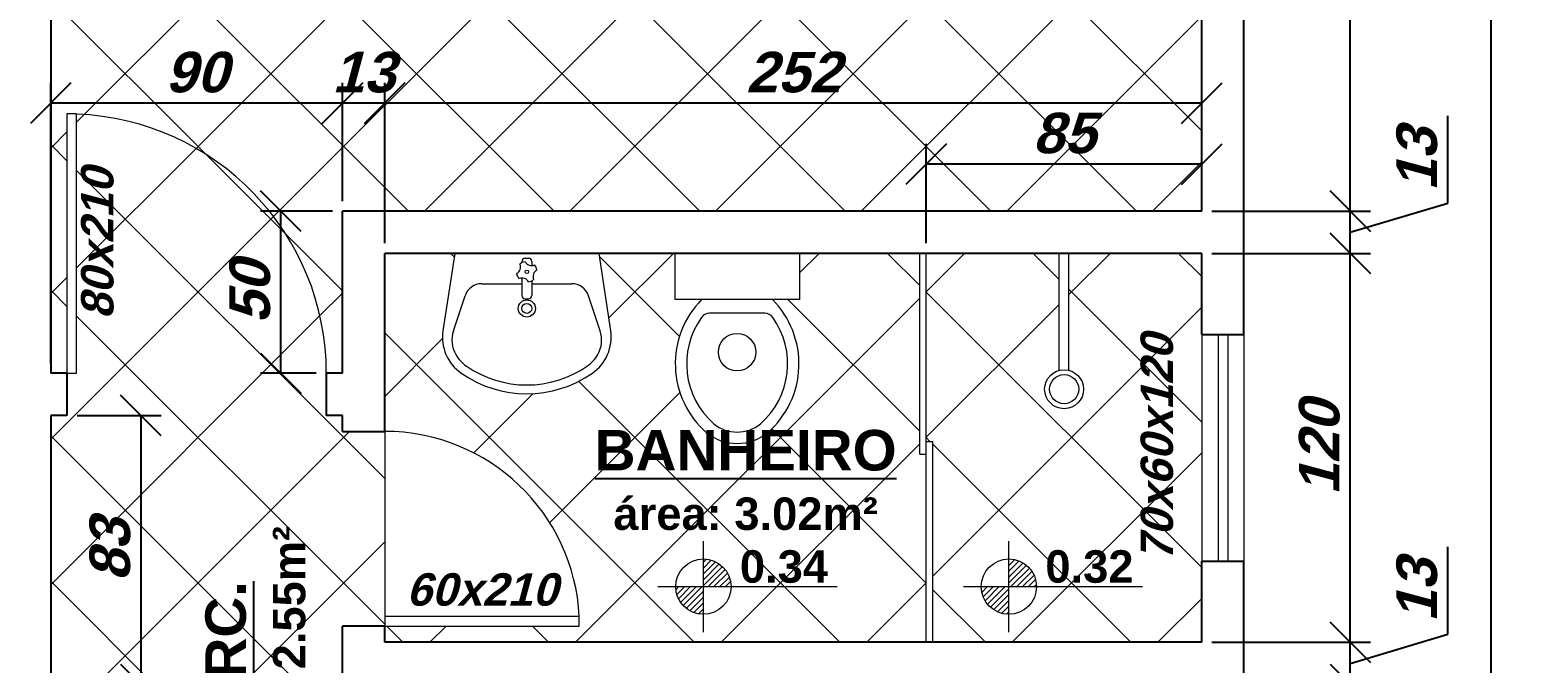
# Model space of a CAD drawing. Header units: centimetres. Extents: x -13256 to -12369, y 4212 to 5390.
# Drawn here: x -12826.3 to -12369.4, y 4891.9 to 5087.4 of the extents above; entities that cross this region are included whole.
import ezdxf
from ezdxf.enums import TextEntityAlignment as Align

# ---------------------------------------------------------------- set-up
doc = ezdxf.new("R2010")
doc.units = ezdxf.units.CM
for name, color, linetype, lineweight in [('Cotas', 7, 'Continuous', 9), ('Janela', 92, 'Continuous', 15), ('Objetos', 34, 'Continuous', 13), ('Paredes', 154, 'Continuous', 25), ('Piso', 253, 'Continuous', 9), ('Porta', 30, 'Continuous', 15), ('Símbolos', 1, 'Continuous', 13)]:
    doc.layers.add(name, color=color, linetype=linetype, lineweight=lineweight)
doc.layers.add('Texto', color=102, linetype='Continuous')
doc.styles.get("Standard").update_dxf_attribs({"font": 'arialbd.ttf', "oblique": 15})
doc.styles.add('Texto Planta', font='arialbd.ttf')
doc.dimstyles.new('Cotass', dxfattribs={"dimscale": 0, "dimtxt": 2.5, "dimasz": 2.5, "dimexe": 1.25, "dimexo": 0.625, "dimtad": 1, "dimtxsty": 'Standard', "dimblk": 'OBLIQUE', "dimcen": 2.5, "dimclrt": 210, "dimadec": 0, "dimazin": 0, "dimtfac": 1, "dimtmove": 0, "dimatfit": 3, "dimfxl": 1, "dimarcsym": 0})
doc.dimstyles.new('Portas e Janelas', dxfattribs={"dimscale": 0, "dimtxt": 2, "dimasz": 2.5, "dimexe": 1.25, "dimexo": 0.625, "dimtad": 1, "dimtxsty": 'Standard', "dimblk": 'OBLIQUE', "dimcen": 2.5, "dimse1": 1, "dimse2": 1, "dimsd1": 1, "dimsd2": 1, "dimclrt": 210, "dimadec": 0, "dimazin": 0, "dimtfac": 1, "dimtmove": 0, "dimatfit": 3, "dimfxl": 1, "dimarcsym": 0})

# ---------------------------------------------------------------- blocks, each defined once
blk = doc.blocks.new('pia_banheiro')
at = {"layer": 'Objetos'}
for p, q in [((-0.2224, 0), (-0.2586, -0.2386)), ((-0.2224, 0), (0.2224, 0)), ((0.2224, 0), (0.2586, -0.2386)), ((-0.015, -0.025), (-0.015, -0.0289)), ((-0.005, -0.015), (0.005, -0.015)), ((0.015, -0.025), (0.015, -0.0378)), ((-0.015, -0.0761), (-0.015, -0.1302)), ((0.015, -0.085), (0.015, -0.1302)), ((-0.2263, -0.2395), (-0.1903, -0.1308)), ((-0.139, -0.0938), (-0.015, -0.0938)), ((0.015, -0.0938), (0.139, -0.0938)), ((0.2263, -0.2395), (0.1903, -0.1308)), ((-0.005, -0.1402), (0.005, -0.1402))]:
    blk.add_line(p, q, dxfattribs=at)
for centre, radius in [((0, -0.057), 0.00545), ((0, -0.17), 0.0265), ((0, -0.17), 0.0152)]:
    blk.add_circle(centre, radius, dxfattribs=at)
for centre, radius, start, end in [((-0.0417, -0.0425), 0.0226, 297.4659, 24.2465), ((0, -0.057), 0.0318, 100.0858, 131.6266), ((-0.005, -0.025), 0.01, 90, 180), ((0.0145, -0.0152), 0.0226, 207.4659, 294.2465), ((0.005, -0.025), 0.01, 0, 90), ((0, -0.057), 0.0318, 10.0858, 41.6266), ((0, -0.057), 0.0318, 190.0858, 221.6266), ((-0.0145, -0.0987), 0.0226, 27.4659, 114.2465), ((0, -0.057), 0.0318, 280.0858, 311.6266), ((0.0417, -0.0715), 0.0226, 117.4659, 204.2465), ((-0.139, -0.1478), 0.054, 90, 161.69), ((-0.005, -0.1302), 0.01, 180, 270), ((0.005, -0.1302), 0.01, 270, 0), ((0.139, -0.1478), 0.054, 18.31, 90), ((-0.1252, -0.2589), 0.135, 171.3585, 235.1813), ((-0.1408, -0.2678), 0.09, 161.69, 209.6478), ((0.1252, -0.2589), 0.135, 304.8187, 8.6415), ((0.1408, -0.2678), 0.09, 330.3522, 18.31), ((-0.1252, -0.2589), 0.108, 209.6478, 235.1813), ((0.1252, -0.2589), 0.108, 304.8187, 330.3522), ((0, -0.0789), 0.3272, 235.1813, 304.8187), ((0, -0.0789), 0.3542, 235.1813, 304.8187)]:
    blk.add_arc(centre, radius, start, end, dxfattribs=at)
blk = doc.blocks.new('vaso_sanitário')
at = {"layer": 'Objetos'}
for p, q in [((-0.1915, -0.1429), (-0.1915, 0)), ((-0.1915, 0), (0.1915, 0)), ((0.1915, 0), (0.1915, -0.1429)), ((0.1915, -0.1429), (-0.1915, -0.1429))]:
    blk.add_line(p, q, dxfattribs=at)
at = {"layer": 'Objetos', "ltscale": 0.5}
blk.add_line((0.0847, -0.1849), (-0.0861, -0.1849), dxfattribs=at)
blk.add_circle((-0.0009, -0.3049), 0.0578, dxfattribs=at)
for centre, radius, start, end in [((0.0907, -0.3409), 0.2821, 135.4148, 228.6308), ((-0.0921, -0.3409), 0.2821, 311.3692, 44.5852), ((0.0907, -0.3409), 0.2471, 144.5102, 228.6308), ((-0.0861, -0.2149), 0.03, 90, 144.5102), ((-0.0921, -0.3409), 0.2471, 311.3692, 35.4898), ((0.0847, -0.2149), 0.03, 35.4898, 90), ((-0.0007, -0.4364), 0.1151, 231.3487, 308.6513), ((-0.0007, -0.4366), 0.15, 230.6827, 309.3173)]:
    blk.add_arc(centre, radius, start, end, dxfattribs=at)
blk = doc.blocks.new('chuverio')
at = {"layer": 'Objetos', "ltscale": 0.5}
for p, q in [((-0.015, -0.3611), (-0.015, 0)), ((0.015, -0.361), (0.015, 0))]:
    blk.add_line(p, q, dxfattribs=at)
at = {"layer": 'Objetos'}
blk.add_line((0.015, 0), (-0.015, 0), dxfattribs=at)
at = {"layer": 'Objetos', "ltscale": 0.5}
for radius in [0.06, 0.045]:
    blk.add_circle((0.0003, -0.4192), radius, dxfattribs=at)
blk = doc.blocks.new('Nível')
at = {"layer": 'Símbolos'}
h = blk.add_hatch(dxfattribs=at)
h.set_pattern_fill('ANSI31', color=256, scale=0.004)
h.set_pattern_definition([(45, (-3200.146804, -1488.010739), (-0.00898025612, 0.00898025612), [])])
h.paths.add_polyline_path([(0.0854, 0, 0.414214), (0, 0.0854), (0, 0)])
h.paths.add_polyline_path([(0, -0.0854), (0, 0), (-0.0854, 0, 0.414214)])
for p, q in [((0, -0.14), (0, 0.14)), ((-0.14, 0), (0.4121, 0))]:
    blk.add_line(p, q, dxfattribs=at)
blk.add_circle((0, 0), 0.0854, dxfattribs=at)
blk.add_attdef('0.00', text='', height=0.1, dxfattribs=at).set_placement((0.2485, 0.0622), align=Align.MIDDLE_CENTER)
blk = doc.blocks.new('_Oblique')
at = {"color": 0, "linetype": 'ByBlock', "lineweight": -2}
blk.add_line((-0.5, -0.5), (0.5, 0.5), dxfattribs=at)
blk = doc.blocks.new('*D29')
at = {"layer": 'Cotas', "color": 0, "lineweight": -2, "transparency": 16777216}
for p, q in [((-12549.83, 5021.54), (-12549.83, 5052.18)), ((-12464.83, 5034.54), (-12464.83, 5052.18)), ((-12464.83, 5045.93), (-12549.83, 5045.93))]:
    blk.add_line(p, q, dxfattribs=at)
at = {"layer": 'Defpoints', "color": 0, "transparency": 16777216}
for p in [(-12549.83, 5045.93), (-12464.83, 5031.41), (-12549.83, 5018.41)]:
    blk.add_point(p, dxfattribs=at)
at = {"layer": 'Cotas', "color": 0, "lineweight": -2, "transparency": 16777216, "xscale": 12.5, "yscale": 12.5, "zscale": 12.5, "rotation": 180}
blk.add_blockref('_Oblique', (-12549.83, 5045.93), dxfattribs=at)
at = {"layer": 'Cotas', "color": 0, "lineweight": -2, "transparency": 16777216, "xscale": 12.5, "yscale": 12.5, "zscale": 12.5}
blk.add_blockref('_Oblique', (-12464.83, 5045.93), dxfattribs=at)
at = {"layer": 'Cotas', "color": 210, "transparency": 16777216, "insert": (-12507.33, 5055.45), "char_height": 12.5, "attachment_point": 5}
blk.add_mtext('85', dxfattribs=at)
blk = doc.blocks.new('*D30')
at = {"layer": 'Cotas', "color": 0, "lineweight": -2, "transparency": 16777216}
for p, q in [((-12716.83, 5021.54), (-12716.83, 5070.99)), ((-12464.83, 5034.54), (-12464.83, 5070.99)), ((-12464.83, 5064.74), (-12716.83, 5064.74))]:
    blk.add_line(p, q, dxfattribs=at)
at = {"layer": 'Defpoints', "color": 0, "transparency": 16777216}
for p in [(-12716.83, 5064.74), (-12464.83, 5031.41), (-12716.83, 5018.41)]:
    blk.add_point(p, dxfattribs=at)
at = {"layer": 'Cotas', "color": 0, "lineweight": -2, "transparency": 16777216, "xscale": 12.5, "yscale": 12.5, "zscale": 12.5, "rotation": 180}
blk.add_blockref('_Oblique', (-12716.83, 5064.74), dxfattribs=at)
at = {"layer": 'Cotas', "color": 0, "lineweight": -2, "transparency": 16777216, "xscale": 12.5, "yscale": 12.5, "zscale": 12.5}
blk.add_blockref('_Oblique', (-12464.83, 5064.74), dxfattribs=at)
at = {"layer": 'Cotas', "color": 210, "transparency": 16777216, "insert": (-12590.83, 5074.24), "char_height": 12.5, "attachment_point": 5}
blk.add_mtext('252', dxfattribs=at)
blk = doc.blocks.new('*D31')
at = {"layer": 'Cotas', "color": 0, "lineweight": -2, "transparency": 16777216}
for p, q in [((-12729.83, 5034.54), (-12729.83, 5070.99)), ((-12716.83, 5021.54), (-12716.83, 5070.99)), ((-12716.83, 5064.74), (-12729.83, 5064.74))]:
    blk.add_line(p, q, dxfattribs=at)
at = {"layer": 'Defpoints', "color": 0, "transparency": 16777216}
for p in [(-12729.83, 5064.74), (-12729.83, 5031.41), (-12716.83, 5018.41)]:
    blk.add_point(p, dxfattribs=at)
at = {"layer": 'Cotas', "color": 0, "lineweight": -2, "transparency": 16777216, "xscale": 12.5, "yscale": 12.5, "zscale": 12.5, "rotation": 180}
blk.add_blockref('_Oblique', (-12729.83, 5064.74), dxfattribs=at)
at = {"layer": 'Cotas', "color": 0, "lineweight": -2, "transparency": 16777216, "xscale": 12.5, "yscale": 12.5, "zscale": 12.5}
blk.add_blockref('_Oblique', (-12716.83, 5064.74), dxfattribs=at)
at = {"layer": 'Cotas', "color": 210, "transparency": 16777216, "insert": (-12723.33, 5074.24), "char_height": 12.5, "attachment_point": 5}
blk.add_mtext('13', dxfattribs=at)
blk = doc.blocks.new('*D32')
at = {"layer": 'Cotas', "color": 0, "lineweight": -2, "transparency": 16777216}
for p, q in [((-12819.83, 4984.54), (-12819.83, 5070.99)), ((-12729.83, 5034.54), (-12729.83, 5070.99)), ((-12729.83, 5064.74), (-12819.83, 5064.74))]:
    blk.add_line(p, q, dxfattribs=at)
at = {"layer": 'Defpoints', "color": 0, "transparency": 16777216}
for p in [(-12819.83, 5064.74), (-12729.83, 5031.41), (-12819.83, 4981.41)]:
    blk.add_point(p, dxfattribs=at)
at = {"layer": 'Cotas', "color": 0, "lineweight": -2, "transparency": 16777216, "xscale": 12.5, "yscale": 12.5, "zscale": 12.5, "rotation": 180}
blk.add_blockref('_Oblique', (-12819.83, 5064.74), dxfattribs=at)
at = {"layer": 'Cotas', "color": 0, "lineweight": -2, "transparency": 16777216, "xscale": 12.5, "yscale": 12.5, "zscale": 12.5}
blk.add_blockref('_Oblique', (-12729.83, 5064.74), dxfattribs=at)
at = {"layer": 'Cotas', "color": 210, "transparency": 16777216, "insert": (-12774.83, 5074.25), "char_height": 12.5, "attachment_point": 5}
blk.add_mtext('90', dxfattribs=at)
blk = doc.blocks.new('*D45')
at = {"layer": 'Cotas', "color": 0, "lineweight": -2, "transparency": 16777216}
for p, q in [((-12388.96, 4900.94), (-12388.96, 4927.84)), ((-12419.04, 4891.91), (-12388.96, 4900.94)), ((-12461.7, 4898.41), (-12412.79, 4898.41)), ((-12419.04, 4885.41), (-12419.04, 4898.41)), ((-12461.7, 4885.41), (-12412.79, 4885.41))]:
    blk.add_line(p, q, dxfattribs=at)
at = {"layer": 'Defpoints', "color": 0, "transparency": 16777216}
for p in [(-12464.83, 4898.41), (-12419.04, 4898.41), (-12464.83, 4885.41)]:
    blk.add_point(p, dxfattribs=at)
at = {"layer": 'Cotas', "color": 0, "lineweight": -2, "transparency": 16777216, "xscale": 12.5, "yscale": 12.5, "zscale": 12.5}
for p, rotation in [((-12419.04, 4898.41), 90), ((-12419.04, 4885.41), 270)]:
    blk.add_blockref('_Oblique', p, dxfattribs=dict(at, rotation=rotation))
at = {"layer": 'Cotas', "color": 210, "transparency": 16777216, "insert": (-12398.47, 4914.39), "char_height": 12.5, "attachment_point": 5, "rotation": 90}
blk.add_mtext('13', dxfattribs=at)
blk = doc.blocks.new('*D46')
at = {"layer": 'Cotas', "color": 0, "lineweight": -2, "transparency": 16777216}
for p, q in [((-12461.7, 5018.41), (-12412.79, 5018.41)), ((-12419.04, 4898.41), (-12419.04, 5018.41)), ((-12461.7, 4898.41), (-12412.79, 4898.41))]:
    blk.add_line(p, q, dxfattribs=at)
at = {"layer": 'Defpoints', "color": 0, "transparency": 16777216}
for p in [(-12464.83, 5018.41), (-12419.04, 5018.41), (-12464.83, 4898.41)]:
    blk.add_point(p, dxfattribs=at)
at = {"layer": 'Cotas', "color": 0, "lineweight": -2, "transparency": 16777216, "xscale": 12.5, "yscale": 12.5, "zscale": 12.5}
for p, rotation in [((-12419.04, 5018.41), 90), ((-12419.04, 4898.41), 270)]:
    blk.add_blockref('_Oblique', p, dxfattribs=dict(at, rotation=rotation))
at = {"layer": 'Cotas', "color": 210, "transparency": 16777216, "insert": (-12428.55, 4958.41), "char_height": 12.5, "attachment_point": 5, "rotation": 90}
blk.add_mtext('120', dxfattribs=at)
blk = doc.blocks.new('*D47')
at = {"layer": 'Cotas', "color": 0, "lineweight": -2, "transparency": 16777216}
for p, q in [((-12388.96, 5033.94), (-12388.96, 5060.84)), ((-12461.7, 5031.41), (-12412.79, 5031.41)), ((-12419.04, 5024.91), (-12388.96, 5033.94)), ((-12419.04, 5018.41), (-12419.04, 5031.41)), ((-12461.7, 5018.41), (-12412.79, 5018.41))]:
    blk.add_line(p, q, dxfattribs=at)
at = {"layer": 'Defpoints', "color": 0, "transparency": 16777216}
for p in [(-12464.83, 5031.41), (-12419.04, 5031.41), (-12464.83, 5018.41)]:
    blk.add_point(p, dxfattribs=at)
at = {"layer": 'Cotas', "color": 0, "lineweight": -2, "transparency": 16777216, "xscale": 12.5, "yscale": 12.5, "zscale": 12.5}
for p, rotation in [((-12419.04, 5031.41), 90), ((-12419.04, 5018.41), 270)]:
    blk.add_blockref('_Oblique', p, dxfattribs=dict(at, rotation=rotation))
at = {"layer": 'Cotas', "color": 210, "transparency": 16777216, "insert": (-12398.47, 5047.39), "char_height": 12.5, "attachment_point": 5, "rotation": 90}
blk.add_mtext('13', dxfattribs=at)
blk = doc.blocks.new('*D48')
at = {"layer": 'Cotas', "color": 0, "lineweight": -2, "transparency": 16777216}
for p, q in [((-12461.7, 5288.41), (-12412.79, 5288.41)), ((-12419.04, 5031.41), (-12419.04, 5288.41)), ((-12461.7, 5031.41), (-12412.79, 5031.41))]:
    blk.add_line(p, q, dxfattribs=at)
at = {"layer": 'Defpoints', "color": 0, "transparency": 16777216}
for p in [(-12464.83, 5288.41), (-12419.04, 5288.41), (-12464.83, 5031.41)]:
    blk.add_point(p, dxfattribs=at)
at = {"layer": 'Cotas', "color": 0, "lineweight": -2, "transparency": 16777216, "xscale": 12.5, "yscale": 12.5, "zscale": 12.5}
for p, rotation in [((-12419.04, 5288.41), 90), ((-12419.04, 5031.41), 270)]:
    blk.add_blockref('_Oblique', p, dxfattribs=dict(at, rotation=rotation))
at = {"layer": 'Cotas', "color": 210, "transparency": 16777216, "insert": (-12428.55, 5159.91), "char_height": 12.5, "attachment_point": 5, "rotation": 90}
blk.add_mtext('257', dxfattribs=at)
blk = doc.blocks.new('*D50')
at = {"layer": 'Cotas', "color": 0, "lineweight": -2, "transparency": 16777216}
for p, q in [((-12448.7, 5301.41), (-12369.37, 5301.41)), ((-12375.62, 4339.41), (-12375.62, 5301.41)), ((-12448.7, 4339.41), (-12369.37, 4339.41))]:
    blk.add_line(p, q, dxfattribs=at)
at = {"layer": 'Defpoints', "color": 0, "transparency": 16777216}
for p in [(-12451.83, 5301.41), (-12375.62, 5301.41), (-12451.83, 4339.41)]:
    blk.add_point(p, dxfattribs=at)
at = {"layer": 'Cotas', "color": 0, "lineweight": -2, "transparency": 16777216, "xscale": 12.50000002919612, "yscale": 12.50000002919612, "zscale": 12.50000002919612}
for p, rotation in [((-12375.62, 5301.41), 90), ((-12375.62, 4339.41), 270)]:
    blk.add_blockref('_Oblique', p, dxfattribs=dict(at, rotation=rotation))
at = {"layer": 'Cotas', "color": 210, "transparency": 16777216, "insert": (-12385.13, 4820.41), "char_height": 12.5, "attachment_point": 5, "rotation": 90}
blk.add_mtext('962', dxfattribs=at)
blk = doc.blocks.new('*D51')
at = {"layer": 'Cotas', "color": 0, "lineweight": -2, "transparency": 16777216}
for p, q in [((-12811.7, 4968.41), (-12785.76, 4968.41)), ((-12792.01, 4968.41), (-12792.01, 4885.41)), ((-12816.7, 4885.41), (-12785.76, 4885.41))]:
    blk.add_line(p, q, dxfattribs=at)
at = {"layer": 'Defpoints', "color": 0, "transparency": 16777216}
for p in [(-12814.83, 4968.41), (-12819.83, 4885.41), (-12792.01, 4885.41)]:
    blk.add_point(p, dxfattribs=at)
at = {"layer": 'Cotas', "color": 0, "lineweight": -2, "transparency": 16777216, "xscale": 12.50000002919612, "yscale": 12.50000002919612, "zscale": 12.50000002919612}
for p, rotation in [((-12792.01, 4968.41), 90), ((-12792.01, 4885.41), 270)]:
    blk.add_blockref('_Oblique', p, dxfattribs=dict(at, rotation=rotation))
at = {"layer": 'Cotas', "color": 210, "transparency": 16777216, "insert": (-12801.52, 4926.91), "char_height": 12.5, "attachment_point": 5, "rotation": 90}
blk.add_mtext('83', dxfattribs=at)
blk = doc.blocks.new('*D62')
at = {"layer": 'Cotas', "color": 0, "lineweight": -2, "transparency": 16777216}
for p, q in [((-12732.95, 5031.41), (-12755.11, 5031.41)), ((-12748.86, 4981.41), (-12748.86, 5031.41)), ((-12737.95, 4981.41), (-12755.11, 4981.41))]:
    blk.add_line(p, q, dxfattribs=at)
at = {"layer": 'Defpoints', "color": 0, "transparency": 16777216}
for p in [(-12748.86, 5031.41), (-12729.83, 5031.41), (-12734.83, 4981.41)]:
    blk.add_point(p, dxfattribs=at)
at = {"layer": 'Cotas', "color": 0, "lineweight": -2, "transparency": 16777216, "xscale": 12.50000002919612, "yscale": 12.50000002919612, "zscale": 12.50000002919612}
for p, rotation in [((-12748.86, 5031.41), 90), ((-12748.86, 4981.41), 270)]:
    blk.add_blockref('_Oblique', p, dxfattribs=dict(at, rotation=rotation))
at = {"layer": 'Cotas', "color": 210, "transparency": 16777216, "insert": (-12758.37, 5006.41), "char_height": 12.5, "attachment_point": 5, "rotation": 90}
blk.add_mtext('50', dxfattribs=at)
blk = doc.blocks.new('*D67')
at = {"layer": 'Defpoints', "color": 0, "transparency": 16777216}
for p in [(-12470.41, 4993.41), (-12464.83, 4993.41), (-12464.83, 4923.41)]:
    blk.add_point(p, dxfattribs=at)
at = {"layer": 'Cotas', "color": 210, "transparency": 16777216, "insert": (-12478.64, 4958.41), "char_height": 10, "attachment_point": 5, "rotation": 90}
blk.add_mtext('70x60x120', dxfattribs=at)
blk = doc.blocks.new('*D73')
at = {"layer": 'Defpoints', "color": 0, "transparency": 16777216}
for p in [(-12716.83, 4906.41), (-12656.83, 4906.41), (-12656.83, 4906.41)]:
    blk.add_point(p, dxfattribs=at)
at = {"layer": 'Cotas', "color": 210, "transparency": 16777216, "insert": (-12686.83, 4914.64), "char_height": 10, "attachment_point": 5}
blk.add_mtext('60x210', dxfattribs=at)
blk = doc.blocks.new('*D75')
at = {"layer": 'Defpoints', "color": 0, "transparency": 16777216}
for p in [(-12811.83, 5061.41), (-12797.17, 5061.41), (-12811.83, 4981.41)]:
    blk.add_point(p, dxfattribs=at)
at = {"layer": 'Cotas', "color": 210, "transparency": 16777216, "insert": (-12805.4, 5021.41), "char_height": 10, "attachment_point": 5, "rotation": 90}
blk.add_mtext('80x210', dxfattribs=at)

msp = doc.modelspace()

# ---------------------------------------------------------------- hatches: boundary and pattern name
at = {"layer": 'Piso'}
h = msp.add_hatch(dxfattribs=at)
h.set_pattern_fill('NET', color=256, scale=10, angle=45)
h.paths.add_polyline_path([(-12464.828, 5227.412), (-12464.828, 5288.412), (-12819.828, 5288.412), (-12819.828, 4981.412), (-12814.828, 4981.412), (-12814.828, 5061.412), (-12811.828, 5061.412), (-12811.828, 5061.356, -0.4032697), (-12734.828, 4981.412), (-12729.828, 4981.412), (-12729.828, 5031.412), (-12464.828, 5031.412), (-12464.828, 5092.412)])
h.paths.add_polyline_path([(-12760.578, 5177.441, -1), (-12764.73, 5177.441, -1)], flags=16)
h.paths.add_polyline_path([(-12816.69, 5131.415), (-12816.825, 5285.415), (-12770.387, 5285.456), (-12770.385, 5282.86), (-12772.496, 5282.858), (-12772.463, 5246.374), (-12770.353, 5246.376), (-12770.35, 5243.78), (-12790.789, 5243.762), (-12790.773, 5225.726), (-12772.28, 5229.537, -1), (-12771.934, 5227.859), (-12790.771, 5223.977), (-12790.762, 5213.42), (-12771.747, 5213.437, -1), (-12771.746, 5211.724), (-12790.76, 5211.707), (-12790.758, 5208.709), (-12771.743, 5208.726, -1), (-12771.742, 5207.013), (-12790.756, 5206.996), (-12790.753, 5203.585), (-12771.739, 5203.602, -1), (-12771.737, 5201.889), (-12790.752, 5201.872), (-12790.745, 5194.551), (-12772.252, 5198.362, -1), (-12771.907, 5196.684), (-12790.744, 5192.802), (-12790.723, 5168.857), (-12772.23, 5172.668, -1), (-12771.884, 5170.99), (-12790.721, 5167.108), (-12790.712, 5156.551), (-12771.697, 5156.568, -1), (-12771.696, 5154.855), (-12790.71, 5154.838), (-12790.708, 5151.84), (-12771.693, 5151.857, -1), (-12771.691, 5150.144), (-12790.706, 5150.127), (-12790.703, 5146.716), (-12771.688, 5146.733, -1), (-12771.687, 5145.02), (-12790.702, 5145.003), (-12790.699, 5142.005), (-12771.684, 5142.022, -1), (-12771.683, 5140.309), (-12790.698, 5140.292), (-12790.694, 5136.438), (-12787.194, 5136.441), (-12787.19, 5131.441)], flags=16)
h.paths.add_polyline_path([(-12617.009, 5228.37), (-12542.737, 5228.37), (-12542.737, 5101.474), (-12617.009, 5101.474)], flags=16)
h.paths.add_polyline_path([(-12760.626, 5231.441, -1), (-12764.778, 5231.441, -1)], flags=16)
h.paths.add_polyline_path([(-12789.041, 5141.013), (-12793.698, 5141.009), (-12793.698, 5140.29), (-12812.826, 5140.273, -1), (-12812.828, 5141.986), (-12793.699, 5142.002), (-12793.702, 5145), (-12812.83, 5144.984, -1), (-12812.832, 5146.697), (-12793.703, 5146.713), (-12793.706, 5150.125), (-12812.835, 5150.108, -1), (-12812.836, 5151.821), (-12793.708, 5151.838), (-12793.71, 5154.836), (-12812.839, 5154.819, -1), (-12812.84, 5156.532), (-12793.712, 5156.549), (-12793.721, 5166.49), (-12812.18, 5162.686, -1), (-12812.526, 5164.363), (-12793.722, 5168.239), (-12793.743, 5192.184), (-12812.203, 5188.379, -1), (-12812.549, 5190.057), (-12793.745, 5193.932), (-12793.752, 5201.869), (-12812.88, 5201.852, -1), (-12812.882, 5203.565), (-12793.753, 5203.582), (-12793.756, 5206.993), (-12812.885, 5206.977, -1), (-12812.886, 5208.69), (-12793.758, 5208.706), (-12793.76, 5211.704), (-12812.889, 5211.688, -1), (-12812.89, 5213.4), (-12793.762, 5213.417), (-12793.771, 5223.359), (-12812.23, 5219.554, -1), (-12812.576, 5221.232), (-12793.772, 5225.107), (-12793.789, 5243.759), (-12814.801, 5243.741), (-12814.803, 5246.337), (-12813.762, 5246.338), (-12813.795, 5282.822), (-12797.323, 5282.836), (-12797.321, 5280.432), (-12793.95, 5280.435), (-12793.952, 5282.839), (-12793.825, 5285.435), (-12793.772, 5224.6), (-12789.179, 5225.546), (-12789.079, 5225.06), (-12793.771, 5224.093), (-12793.762, 5212.92), (-12789.104, 5212.924), (-12789.103, 5212.428), (-12790.761, 5212.427), (-12790.757, 5208.212), (-12789.1, 5208.213), (-12789.099, 5207.717), (-12790.757, 5207.716), (-12790.753, 5203.087), (-12789.095, 5203.089), (-12789.095, 5202.593), (-12793.752, 5202.589), (-12793.744, 5193.425), (-12789.152, 5194.371), (-12789.052, 5193.885), (-12793.744, 5192.918), (-12793.722, 5167.731), (-12789.129, 5168.677), (-12789.029, 5168.192), (-12793.721, 5167.225), (-12793.711, 5156.051), (-12789.054, 5156.055), (-12789.053, 5155.559), (-12793.711, 5155.555), (-12793.707, 5151.34), (-12789.05, 5151.344), (-12789.049, 5150.848), (-12793.707, 5150.844), (-12793.703, 5146.216), (-12789.045, 5146.22), (-12789.045, 5145.724), (-12793.702, 5145.72), (-12793.699, 5141.505), (-12789.041, 5141.509)], flags=0)
h.paths.add_polyline_path([(-12764.785, 5239.484, -1), (-12760.633, 5239.484, -1)], flags=16)
h.paths.add_polyline_path([(-12617.009, 5231.243), (-12617.009, 5239.678), (-12542.737, 5239.678), (-12542.737, 5231.243)], flags=16)
h.paths.add_polyline_path([(-12787.338, 5282.845), (-12787.325, 5285.441), (-12787.321, 5280.441), (-12787.336, 5280.441)], flags=0)
h.paths.add_polyline_path([(-12606.9, 5253.256), (-12606.842, 5254.319), (-12606.474, 5255.77), (-12605.797, 5257.61), (-12606.225, 5258.934), (-12606.548, 5260.281), (-12606.766, 5261.654), (-12606.88, 5263.053), (-12606.891, 5264.48), (-12606.8, 5265.935), (-12606.609, 5267.419), (-12606.295, 5269.811), (-12606.11, 5271.746), (-12606.065, 5273.236), (-12606.172, 5274.292), (-12607.229, 5276.167), (-12607.51, 5277.666), (-12606.984, 5278.791), (-12606.054, 5279.39), (-12605.04, 5279.42), (-12603.985, 5278.853), (-12602.849, 5279.187), (-12601.692, 5279.505), (-12600.512, 5279.808), (-12599.309, 5280.095), (-12598.085, 5280.366), (-12596.838, 5280.621), (-12595.568, 5280.86), (-12594.276, 5281.083), (-12592.961, 5281.29), (-12591.624, 5281.48), (-12590.263, 5281.654), (-12588.88, 5281.812), (-12587.474, 5281.953), (-12586.044, 5282.078), (-12584.592, 5282.186), (-12583.116, 5282.278), (-12581.617, 5282.352), (-12580.108, 5282.278), (-12578.623, 5282.186), (-12577.164, 5282.078), (-12575.728, 5281.953), (-12574.318, 5281.812), (-12572.932, 5281.654), (-12571.57, 5281.48), (-12570.234, 5281.29), (-12568.922, 5281.083), (-12567.634, 5280.86), (-12566.371, 5280.621), (-12565.133, 5280.366), (-12563.92, 5280.095), (-12562.731, 5279.808), (-12561.567, 5279.505), (-12560.427, 5279.187), (-12559.312, 5278.853), (-12558.069, 5279.42), (-12556.993, 5279.39), (-12556.126, 5278.791), (-12555.691, 5277.666), (-12556.019, 5276.167), (-12557.125, 5274.292), (-12557.16, 5273.236), (-12557.078, 5271.746), (-12556.879, 5269.811), (-12556.563, 5267.419), (-12556.399, 5265.935), (-12556.334, 5264.48), (-12556.368, 5263.053), (-12556.502, 5261.654), (-12556.735, 5260.281), (-12557.068, 5258.934), (-12557.5, 5257.61), (-12556.728, 5255.938), (-12556.237, 5254.575), (-12555.928, 5252.994), (-12556.659, 5252.119), (-12558.076, 5252.381), (-12559.312, 5252.861), (-12560.489, 5252.551), (-12561.683, 5252.258), (-12562.894, 5251.984), (-12564.122, 5251.729), (-12565.367, 5251.492), (-12566.628, 5251.273), (-12567.906, 5251.073), (-12569.202, 5250.891), (-12570.514, 5250.729), (-12571.843, 5250.585), (-12573.188, 5250.46), (-12574.551, 5250.354), (-12575.931, 5250.267), (-12577.327, 5250.2), (-12578.74, 5250.151), (-12580.17, 5250.122), (-12581.617, 5250.113), (-12583.075, 5250.122), (-12584.514, 5250.151), (-12585.935, 5250.2), (-12587.339, 5250.267), (-12588.724, 5250.354), (-12590.092, 5250.46), (-12591.442, 5250.585), (-12592.774, 5250.729), (-12594.089, 5250.891), (-12595.386, 5251.073), (-12596.666, 5251.273), (-12597.929, 5251.492), (-12599.174, 5251.729), (-12600.403, 5251.984), (-12601.614, 5252.258), (-12602.808, 5252.551), (-12603.985, 5252.861), (-12605.19, 5252.383), (-12606.519, 5252.242)], flags=16)
h.paths.add_polyline_path([(-12604.393, 5255.266), (-12604.637, 5256.035), (-12604.374, 5257.376), (-12603.61, 5259.297), (-12604.053, 5260.782), (-12604.334, 5262.311), (-12604.456, 5263.886), (-12604.422, 5265.505), (-12604.235, 5267.17), (-12603.92, 5269.65), (-12603.842, 5271.478), (-12603.985, 5272.667), (-12604.772, 5274.209), (-12604.989, 5275.458), (-12604.414, 5276.911), (-12603.152, 5276.962), (-12602.361, 5276.479), (-12601.116, 5276.773), (-12599.865, 5277.047), (-12598.608, 5277.301), (-12597.345, 5277.535), (-12596.075, 5277.749), (-12594.798, 5277.944), (-12593.514, 5278.119), (-12592.224, 5278.275), (-12590.925, 5278.412), (-12589.62, 5278.53), (-12588.306, 5278.629), (-12586.985, 5278.71), (-12585.656, 5278.773), (-12584.318, 5278.817), (-12582.972, 5278.844), (-12581.617, 5278.853), (-12580.275, 5278.844), (-12578.94, 5278.817), (-12577.615, 5278.773), (-12576.298, 5278.71), (-12574.989, 5278.629), (-12573.689, 5278.53), (-12572.397, 5278.412), (-12571.113, 5278.275), (-12569.837, 5278.119), (-12568.57, 5277.944), (-12567.31, 5277.749), (-12566.057, 5277.535), (-12564.813, 5277.301), (-12563.576, 5277.047), (-12562.346, 5276.773), (-12561.125, 5276.479), (-12559.915, 5277.205), (-12558.875, 5276.416), (-12558.481, 5275.458), (-12558.685, 5274.209), (-12559.499, 5272.667), (-12560.468, 5270.96), (-12561.189, 5269.4), (-12561.663, 5267.989), (-12561.893, 5266.73), (-12561.879, 5265.623), (-12561.624, 5264.67), (-12561.451, 5263.801), (-12561.905, 5263.299), (-12562.983, 5263.168), (-12564.681, 5263.415), (-12566.997, 5264.045), (-12568.545, 5264.305), (-12569.348, 5263.967), (-12569.414, 5263.044), (-12568.747, 5261.547), (-12567.816, 5260.309), (-12566.744, 5259.447), (-12565.526, 5258.96), (-12564.154, 5258.847), (-12562.624, 5259.11), (-12561.666, 5258.989), (-12561.041, 5258.397), (-12560.75, 5257.36), (-12560.777, 5256.275), (-12561.064, 5255.496), (-12562.876, 5255.192), (-12564.516, 5255.238), (-12566.435, 5255.548), (-12568.499, 5255.863), (-12570.452, 5255.941), (-12572.308, 5255.798), (-12573.723, 5255.68), (-12575.245, 5255.509), (-12576.859, 5255.28), (-12578.556, 5254.986), (-12580.764, 5254.629), (-12582.763, 5254.426), (-12584.554, 5254.361), (-12586.132, 5254.361), (-12587.678, 5254.363), (-12589.193, 5254.369), (-12590.677, 5254.38), (-12592.13, 5254.397), (-12593.551, 5254.424), (-12594.968, 5254.476), (-12596.405, 5254.572), (-12597.862, 5254.712), (-12599.341, 5254.9), (-12600.841, 5255.136), (-12602.361, 5255.423), (-12603.636, 5255.064)], flags=0)
h.paths.add_polyline_path([(-12523.707, 5042.562), (-12498.033, 5042.562), (-12491.188, 5068.108), (-12516.862, 5068.108)], flags=24)
h.paths.add_polyline_path([(-12611.781, 5061.357), (-12576.396, 5061.357), (-12569.551, 5086.903), (-12604.936, 5086.903)], flags=24)
h.paths.add_polyline_path([(-12739.962, 5061.357), (-12714.289, 5061.357), (-12707.444, 5086.903), (-12733.117, 5086.903)], flags=24)
h.paths.add_polyline_path([(-12790.964, 5061.365), (-12765.29, 5061.365), (-12758.445, 5086.911), (-12784.119, 5086.911)], flags=24)
h.paths.add_polyline_path([(-12462.755, 5115.571), (-12462.755, 5198.266), (-12483.192, 5203.742), (-12483.192, 5121.047)], flags=9)
h.paths.add_polyline_path([(-12732.776, 5189.391), (-12644.985, 5189.391), (-12644.985, 5232.914), (-12732.776, 5232.914)], flags=24)
h = msp.add_hatch(dxfattribs=at)
h.set_pattern_fill('NET', color=256, scale=10, angle=45)
h.paths.add_polyline_path([(-12832.828, 4800.412), (-12819.828, 4800.412), (-12819.828, 4685.412), (-12814.828, 4685.412), (-12814.828, 4672.412), (-12811.828, 4672.412), (-12811.828, 4592.412, 0.4032773), (-12734.772, 4672.412), (-12734.828, 4672.412), (-12734.828, 4685.412), (-12729.828, 4685.412), (-12729.828, 4800.412), (-12716.828, 4800.412, 0.4032697), (-12636.884, 4877.412), (-12716.828, 4877.412), (-12716.828, 4880.412), (-12729.828, 4880.412), (-12729.828, 4903.412), (-12716.828, 4903.412), (-12716.828, 4963.412), (-12729.828, 4963.412), (-12729.828, 4968.412), (-12734.828, 4968.412), (-12734.828, 4981.412, 0.4032697), (-12811.828, 5061.356), (-12811.828, 4981.412), (-12814.828, 4981.412), (-12814.828, 4968.412), (-12819.828, 4968.412), (-12819.828, 4885.412), (-12837.828, 4885.412), (-12837.828, 4898.412), (-12840.828, 4898.412), (-12840.828, 4978.412, 0.4032773), (-12917.884, 4898.412), (-12917.828, 4898.412), (-12917.828, 4885.412), (-13188.828, 4885.412), (-13188.828, 4825.412), (-13188.828, 4765.412), (-13188.828, 4472.412), (-13168.828, 4472.412), (-12998.828, 4472.412), (-12917.884, 4472.412, -0.4032773), (-12840.828, 4552.412), (-12837.828, 4552.412), (-12837.828, 4472.412), (-12832.828, 4472.412)])
h.paths.add_polyline_path([(-12996.219, 4585.96), (-13060.513, 4585.96), (-13060.513, 4688.479), (-12996.219, 4688.479)], flags=16)
h.paths.add_polyline_path([(-12998.919, 4588.66), (-13057.813, 4588.66), (-13057.813, 4685.779), (-12998.919, 4685.779)], flags=0)
h.paths.add_polyline_path([(-13003.776, 4653.429), (-13014.618, 4642.586), (-13025.461, 4653.429), (-13014.618, 4664.272)], flags=0)
h.paths.add_polyline_path([(-13006.321, 4653.429), (-13014.618, 4645.132), (-13022.916, 4653.429), (-13014.618, 4661.726)], flags=0)
h.paths.add_polyline_path([(-13011.464, 4651.589, -1), (-13018.215, 4651.589, -1)], flags=0)
h.paths.add_polyline_path([(-12937.975, 4561.4, -1), (-12955.064, 4561.4, -1)], flags=16)
h.paths.add_polyline_path([(-13010.269, 4618.987, -1), (-13047.617, 4618.987, -1)], flags=0)
h.paths.add_polyline_path([(-13026.533, 4666.93), (-13037.376, 4656.088), (-13048.219, 4666.93), (-13037.376, 4677.773)], flags=0)
h.paths.add_polyline_path([(-13014.769, 4618.987, -1), (-13043.117, 4618.987, -1)], flags=0)
h.paths.add_polyline_path([(-13029.079, 4666.93), (-13037.376, 4658.633), (-13045.673, 4666.93), (-13037.376, 4675.228)], flags=0)
h.paths.add_polyline_path([(-12986.003, 4549.048), (-12977.017, 4540.062, -0.1385301), (-12974.075, 4540.893), (-12968.451, 4540.893, -0.4142136), (-12962.828, 4535.27), (-12962.828, 4479.036, -0.4142136), (-12968.451, 4473.412), (-13176.581, 4473.412, -0.4142136), (-13187.828, 4484.659), (-13187.828, 4692.294, -0.4142136), (-13182.205, 4697.917), (-13125.97, 4697.917, -0.4142136), (-13120.347, 4692.294), (-13120.347, 4686.67, -0.058101), (-13120.498, 4685.377), (-13112.192, 4677.071, -0.1989124), (-13110.545, 4673.094), (-13110.545, 4625.937, -0.2679492), (-13113.356, 4621.067), (-13113.356, 4617.311, -0.2679492), (-13110.545, 4612.441), (-13110.545, 4560.143, -0.2679492), (-13113.356, 4555.273), (-13113.356, 4551.83, -0.2514095), (-13109.79, 4547.884), (-13106.034, 4547.884, -0.2679492), (-13101.164, 4550.695), (-13048.866, 4550.695, -0.2679492), (-13043.996, 4547.884), (-13040.24, 4547.884, -0.2679492), (-13035.37, 4550.695), (-12989.98, 4550.695, -0.1989124)], flags=16)
h.paths.add_polyline_path([(-13016.464, 4849.912), (-13090.192, 4849.912, -0.4142136), (-13091.192, 4850.912), (-13091.192, 4864.888), (-13118.628, 4864.888), (-13118.628, 4866.21), (-13117.064, 4866.21, 0.0466024), (-13107.852, 4867.07, -0.0466024), (-13098.641, 4867.931), (-13091.192, 4867.931), (-13091.192, 4883.412, -0.4142136), (-13090.192, 4884.412), (-13016.464, 4884.412, -0.4142136), (-13015.464, 4883.412), (-13015.464, 4867.931), (-13008.015, 4867.931, -0.0466024), (-12998.804, 4867.07, 0.0466024), (-12989.592, 4866.21), (-12988.028, 4866.21), (-12988.028, 4864.888), (-13015.464, 4864.888), (-13015.464, 4850.912, -0.4142136)], flags=16)
h.paths.add_polyline_path([(-13059.349, 4868.697, -0.1313857), (-13057.685, 4872.521, -0.8298282), (-13048.971, 4872.521, -0.1313857), (-13047.307, 4868.697, 0.0301326)], flags=0)
h.paths.add_polyline_path([(-12937.82, 4559.892), (-12905.525, 4559.892), (-12905.525, 4575.21), (-12937.82, 4575.21)], flags=24)
h.paths.add_polyline_path([(-12788.634, 4910.644), (-12788.634, 4936.318), (-12814.18, 4943.163), (-12814.18, 4917.489)], flags=24)
h.paths.add_polyline_path([(-12788.634, 4826.534), (-12788.634, 4852.207), (-12814.18, 4859.052), (-12814.18, 4833.379)], flags=24)
h.paths.add_polyline_path([(-12741.478, 4616.2), (-12741.478, 4641.874), (-12767.023, 4648.719), (-12767.023, 4623.045)], flags=25)
h.paths.add_polyline_path([(-13163.077, 4839.182), (-13163.077, 4864.855), (-13188.623, 4871.7), (-13188.623, 4846.027)], flags=24)
h.paths.add_polyline_path([(-12745.48, 4990.165), (-12745.48, 5015.838), (-12771.026, 5022.683), (-12771.026, 4997.01)], flags=24)
h.paths.add_polyline_path([(-13128.169, 4470.332), (-13045.474, 4470.332), (-13039.998, 4490.769), (-13122.693, 4490.769)], flags=9)
h.paths.add_polyline_path([(-13169.952, 4755.235), (-13169.952, 4830.16), (-13190.388, 4835.636), (-13190.388, 4760.711)], flags=9)
h.paths.add_polyline_path([(-12795.331, 4603.903), (-12795.331, 4655.52), (-12815.768, 4660.996), (-12815.768, 4609.379)], flags=24)
h.paths.add_polyline_path([(-12705.337, 4857.509), (-12653.72, 4857.509), (-12648.244, 4877.946), (-12699.861, 4877.946)], flags=24)
h.paths.add_polyline_path([(-12838.755, 4909.903), (-12838.755, 4961.52), (-12859.192, 4966.996), (-12859.192, 4915.379)], flags=25)
h.paths.add_polyline_path([(-12795.093, 4992.903), (-12795.093, 5044.52), (-12815.53, 5049.996), (-12815.53, 4998.379)], flags=24)
h.paths.add_polyline_path([(-12734.834, 4849.577), (-12734.834, 4937.369), (-12778.356, 4937.369), (-12778.356, 4849.577)], flags=24)
h.paths.add_polyline_path([(-13042.683, 4748.93), (-12947.122, 4748.93), (-12947.122, 4792.452), (-13042.683, 4792.452)], flags=24)
h = msp.add_hatch(dxfattribs=at)
h.set_pattern_fill('NET', color=256, scale=10, angle=45)
h.paths.add_polyline_path([(-12549.828, 4956.412), (-12551.828, 4956.412), (-12551.828, 5018.412), (-12588.914, 5018.412), (-12588.914, 5004.12), (-12597.184, 5004.12, -0.4307509), (-12598.631, 4963.15, -0.3572375), (-12617.639, 4963.15, -0.4307509), (-12619.086, 5004.12), (-12627.218, 5004.12), (-12627.218, 5018.412), (-12650.766, 5018.412), (-12647.139, 4994.55, -0.2859086), (-12652.778, 4981.438, -0.3135604), (-12693.229, 4981.438, -0.2859086), (-12698.867, 4994.55), (-12695.241, 5018.412), (-12716.828, 5018.412), (-12716.828, 4963.487, -0.3996556), (-12656.828, 4906.412), (-12656.828, 4903.412), (-12716.828, 4903.412), (-12716.828, 4898.412), (-12549.828, 4898.412)])
h.paths.add_polyline_path([(-12627.091, 4915.592, -1), (-12610.002, 4915.592, -1)], flags=16)
h.paths.add_polyline_path([(-12609.847, 4914.084), (-12577.551, 4914.084), (-12577.551, 4929.402), (-12609.847, 4929.402)], flags=24)
h.paths.add_polyline_path([(-12655.489, 4926.629), (-12556.103, 4926.629), (-12556.103, 4970.151), (-12655.489, 4970.151)], flags=24)
h = msp.add_hatch(dxfattribs=at)
h.set_pattern_fill('NET', color=256, scale=10, angle=45)
h.paths.add_polyline_path([(-12464.828, 4993.412), (-12464.828, 5018.412), (-12505.828, 5018.412), (-12505.828, 4982.313, -0.3433554), (-12501.3, 4976.496, -1), (-12513.3, 4976.496, -0.3406415), (-12508.828, 4982.298), (-12508.828, 5018.412), (-12549.828, 5018.412), (-12549.828, 4960.412), (-12547.828, 4960.412), (-12547.828, 4898.412), (-12464.828, 4898.412), (-12464.828, 4923.412)])
h.paths.add_polyline_path([(-12515.798, 4915.592, -1), (-12532.887, 4915.592, -1)], flags=16)
h.paths.add_polyline_path([(-12515.643, 4914.084), (-12483.348, 4914.084), (-12483.348, 4929.402), (-12515.643, 4929.402)], flags=24)
h.paths.add_polyline_path([(-12468.332, 4918.212), (-12468.332, 4993.137), (-12488.769, 4998.613), (-12488.769, 4923.688)], flags=24)

# ---------------------------------------------------------------- linework, layer by layer
at = {"layer": 'Janela'}
for p, q in [((-12464.828, 4993.412), (-12464.828, 4923.412)), ((-12459.828, 4993.412), (-12459.828, 4923.412)), ((-12456.828, 4993.412), (-12456.828, 4923.412)), ((-12451.828, 4993.412), (-12451.828, 4923.412))]:
    msp.add_line(p, q, dxfattribs=at)
at = {"layer": 'Paredes'}
for p, q in [((-12819.828, 5288.412), (-12819.828, 4981.412)), ((-12464.828, 5031.412), (-12464.828, 5092.412)), ((-12451.828, 4993.412), (-12451.828, 5092.412)), ((-12464.828, 5031.412), (-12729.828, 5031.412)), ((-12729.828, 4981.412), (-12729.828, 5031.412)), ((-12464.828, 5018.412), (-12716.828, 5018.412)), ((-12716.828, 4963.412), (-12716.828, 5018.412)), ((-12464.828, 4993.412), (-12464.828, 5018.412)), ((-12464.828, 4993.412), (-12451.828, 4993.412)), ((-12814.828, 4981.412), (-12819.828, 4981.412)), ((-12814.828, 4981.412), (-12814.828, 4968.412)), ((-12729.828, 4981.412), (-12734.828, 4981.412)), ((-12734.828, 4981.412), (-12734.828, 4968.412)), ((-12819.828, 4968.412), (-12819.828, 4885.412)), ((-12814.828, 4968.412), (-12819.828, 4968.412)), ((-12729.828, 4968.412), (-12734.828, 4968.412)), ((-12729.828, 4963.412), (-12729.828, 4968.412)), ((-12729.828, 4963.412), (-12716.828, 4963.412)), ((-12464.828, 4898.412), (-12464.828, 4923.412)), ((-12464.828, 4923.412), (-12451.828, 4923.412)), ((-12451.828, 4795.412), (-12451.828, 4923.412)), ((-12716.828, 4903.412), (-12729.828, 4903.412)), ((-12729.828, 4880.412), (-12729.828, 4903.412)), ((-12716.828, 4898.412), (-12716.828, 4903.412)), ((-12464.828, 4898.412), (-12716.828, 4898.412))]:
    msp.add_line(p, q, dxfattribs=at)
at = {"layer": 'Piso'}
msp.add_line((-12716.828, 4963.412), (-12716.828, 4903.412), dxfattribs=at)
at = {"layer": 'Porta'}
for p, q in [((-12551.828, 4956.412), (-12551.828, 5018.412)), ((-12549.828, 4898.412), (-12549.828, 5018.412)), ((-12549.828, 4960.412), (-12547.828, 4960.412)), ((-12547.828, 4898.412), (-12547.828, 4960.412)), ((-12551.828, 4956.412), (-12549.828, 4956.412))]:
    msp.add_line(p, q, dxfattribs=at)
for points in [[(-12814.828, 4981.412), (-12811.828, 4981.412), (-12811.828, 5061.412), (-12814.828, 5061.412)], [(-12716.828, 4903.412), (-12656.828, 4903.412), (-12656.828, 4906.412), (-12716.828, 4906.412)]]:
    msp.add_lwpolyline(points, close=True, dxfattribs=at)
for centre, radius, start, end in [((-12814.828, 4981.412), 80, 0, 87.85241), ((-12716.828, 4903.412), 60.075, 2.86241, 90)]:
    msp.add_arc(centre, radius, start, end, dxfattribs=at)

# ---------------------------------------------------------------- block references
at = {"xscale": 100, "yscale": 100, "zscale": 100}
for name, p in [('pia_banheiro', (-12673.003, 5018.412)), ('vaso_sanitário', (-12608.066, 5018.412)), ('chuverio', (-12507.328, 5018.412))]:
    msp.add_blockref(name, p, dxfattribs=at)
at = {"layer": 'Cotas', "xscale": 100, "yscale": 100, "zscale": 100}
for p, values in [((-12618.546, 4915.592), {'0.00': '0.34'}), ((-12524.343, 4915.592), {'0.00': '0.32'})]:
    msp.add_blockref('Nível', p, dxfattribs=at).add_auto_attribs(values)

# ---------------------------------------------------------------- texts
at = {"layer": 'Texto', "insert": (-12660.4, 4963.931), "char_height": 12.5, "width": 109.78681, "attachment_point": 1, "style": 'Texto Planta'}
msp.add_mtext('\\pxqc;{\\LBANHEIRO}\\P{\\H0.8x;área: 3.02m²}', dxfattribs=at)
at = {"layer": 'Texto', "insert": (-12772.136, 4838.658), "char_height": 12.5, "width": 109.78681, "attachment_point": 1, "rotation": 90, "style": 'Texto Planta'}
msp.add_mtext('\\pxqc;{\\LCIRC.}\\P{\\H0.8x;área: 2.55m²}', dxfattribs=at)

# ---------------------------------------------------------------- dimensions: what is measured, and where the dimension line sits
at = {"layer": 'Cotas'}
for base, p1, p2, override, picture, middle in [((-12375.62, 5301.412), (-12451.828, 4339.412), (-12451.828, 5301.412), {"dimscale": 5}, '*D50', (-12385.132, 4820.412)), ((-12419.043, 5288.412), (-12464.828, 5031.412), (-12464.828, 5288.412), {"dimscale": 5, "dimtmove": 1}, '*D48', (-12428.55, 5159.912)), ((-12419.043, 5031.412), (-12464.828, 5018.412), (-12464.828, 5031.412), {"dimscale": 5, "dimtmove": 1}, '*D47', (-12398.466, 5037.062)), ((-12419.043, 5018.412), (-12464.828, 4898.412), (-12464.828, 5018.412), {"dimscale": 5, "dimtmove": 1}, '*D46', (-12428.55, 4958.412)), ((-12792.007, 4885.412), (-12814.828, 4968.412), (-12819.828, 4885.412), {"dimscale": 5}, '*D51', (-12801.518, 4926.912)), ((-12419.043, 4898.412), (-12464.828, 4885.412), (-12464.828, 4898.412), {"dimscale": 5, "dimtmove": 1}, '*D45', (-12398.466, 4904.062))]:
    dim = msp.add_linear_dim(base=base, p1=p1, p2=p2, angle=90, dimstyle='Cotass', override=override, dxfattribs=at)
    dim.commit()
    dim.dimension.update_dxf_attribs({"geometry": picture, "text_midpoint": middle})
for base, p1, p2, picture, middle in [((-12819.828, 5064.738), (-12729.828, 5031.412), (-12819.828, 4981.412), '*D32', (-12774.828, 5074.249)), ((-12716.828, 5064.738), (-12464.828, 5031.412), (-12716.828, 5018.412), '*D30', (-12590.828, 5074.245)), ((-12549.828, 5045.935), (-12464.828, 5031.412), (-12549.828, 5018.412), '*D29', (-12507.328, 5055.446))]:
    dim = msp.add_linear_dim(base=base, p1=p1, p2=p2, dimstyle='Cotass', override={"dimscale": 5}, dxfattribs=at)
    dim.commit()
    dim.dimension.update_dxf_attribs({"geometry": picture, "text_midpoint": middle})
dim = msp.add_linear_dim(base=(-12729.828, 5064.738), p1=(-12716.828, 5018.412), p2=(-12729.828, 5031.412), dimstyle='Cotass', override={"dimscale": 5}, dxfattribs=at)
dim.commit()
dim.dimension.update_dxf_attribs({"geometry": '*D31', "text_midpoint": (-12723.328, 5064.738), "dimtype": 160})
dim = msp.add_linear_dim(base=(-12797.166, 5061.412), p1=(-12811.828, 4981.412), p2=(-12811.828, 5061.412), angle=90, text='<>x210', dimstyle='Portas e Janelas', override={"dimscale": 5}, dxfattribs=at)
dim.commit()
dim.dimension.update_dxf_attribs({"geometry": '*D75', "text_midpoint": (-12805.4, 5021.412)})
dim = msp.add_linear_dim(base=(-12748.861, 5031.412), p1=(-12734.828, 4981.412), p2=(-12729.828, 5031.412), angle=90, dimstyle='Cotass', override={"dimscale": 5}, dxfattribs=at)
dim.commit()
dim.dimension.update_dxf_attribs({"geometry": '*D62', "text_midpoint": (-12748.861, 5006.412), "dimtype": 160})
dim = msp.add_linear_dim(base=(-12470.412, 4993.412), p1=(-12464.828, 4923.412), p2=(-12464.828, 4993.412), angle=90, text='<>x60x120', dimstyle='Portas e Janelas', override={"dimscale": 5}, dxfattribs=at)
dim.commit()
dim.dimension.update_dxf_attribs({"geometry": '*D67', "text_midpoint": (-12470.412, 4958.412), "dimtype": 160})
dim = msp.add_linear_dim(base=(-12656.828, 4906.412), p1=(-12716.828, 4906.412), p2=(-12656.828, 4906.412), text='<>x210', dimstyle='Portas e Janelas', override={"dimscale": 5}, dxfattribs=at)
dim.commit()
dim.dimension.update_dxf_attribs({"geometry": '*D73', "text_midpoint": (-12686.828, 4914.643)})

doc.saveas('drawing.dxf')
